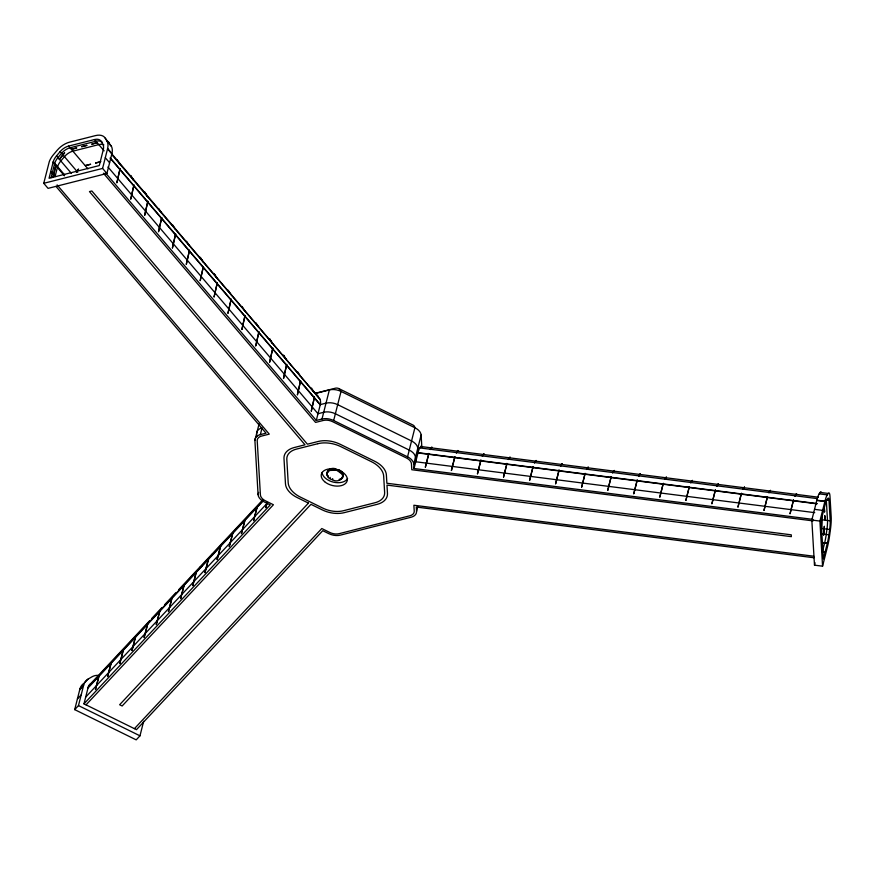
<?xml version="1.0" encoding="UTF-8"?>
<svg xmlns="http://www.w3.org/2000/svg" width="875" height="875" viewBox="0 0 875 875"><rect width="100%" height="100%" fill="white"/><g stroke="black" fill="none" stroke-linecap="round" stroke-linejoin="round"><path stroke-width="1.31" d="M342.836 477.061L342.322 474.316L337.334 470.586L337.608 469.503C348.195 471.953 340.812 484.892 332.413 479.697C322.864 477.848 327.786 465.183 336.241 469.098L335.967 470.181L329.47 470.488L326.9 473.222M326.834 474.119L327.184 472.139M821.209 531.114L821.581 528.467A10.194 1.542 -82.7 0 0 822.106 519.772L821.866 515.692M828.931 534.789L829.664 529.495A10.194 1.542 -82.7 0 0 830.2 520.8L828.997 500.402A10.194 1.542 -82.7 0 0 827.837 498.411L826.875 499.822A15.444 2.33 -82.7 0 0 825.202 504.273L821.1 520.428L823.375 558.95L827.455 542.773A15.794 2.384 -82.7 0 0 828.931 534.789L820.837 533.761M106.903 173.48L102.594 168.416L107.702 148.181A21.12 12.491 -40.4 0 0 107.319 141.717L105.197 138.119A16.155 9.548 -40.4 0 0 95.495 135.603L69.562 142.166A16.155 9.548 -40.4 0 0 57.17 150.27L52.927 155.323A18.495 10.938 -40.4 0 0 49.284 161.678L43.75 183.302L48.059 188.366L106.903 173.48L112.011 153.245A21.12 12.491 -40.4 0 0 111.639 146.781L105.197 138.119M813.017 519.4L414.028 468.519L413.777 464.144A11.9 7.383 14.2 0 0 407.553 456.827L333.67 420.514A11.9 7.383 14.2 0 0 322 419.016L316.291 420.47L320.348 404.359A15.925 9.417 -40.4 0 0 319.889 399.077L107.537 148.859M53.277 161.58L49.055 178.27L99.291 165.561L103.348 149.45A15.925 9.417 -40.4 0 0 102.889 144.178L101.084 141.258A10.959 6.486 -40.4 0 0 94.5 139.541L68.567 146.103A10.959 6.486 -40.4 0 0 60.156 151.605L56.525 155.903A13.3 7.864 -40.4 0 0 53.277 161.58L64.673 174.978M51.056 177.702L54.709 163.275A13.3 7.864 -40.4 0 1 57.969 157.588L61.589 153.3A10.959 6.486 -40.4 0 1 70 147.798L95.933 141.236A10.959 6.486 -40.4 0 1 102.517 142.942L101.084 141.258M52.795 177.516L55.934 165.102L53.397 176.608M143.664 721.23L139.978 735.82L136.194 739.856L74.703 709.625L79.92 688.997A16.231 12.053 43.1 0 1 84.186 683.2L87.959 679.175L91.93 676.834A16.789 12.469 43.1 0 1 98.175 675.347M74.703 709.625L78.477 705.589L83.694 684.961A16.231 12.053 43.1 0 1 87.959 679.175M417.692 506.92L416.555 511.416A11.9 7.383 14.2 0 1 411.097 517.234L340.408 535.117A11.9 7.383 14.2 0 1 328.738 533.63L322.766 530.698L136.467 729.663L83.978 703.85L88.2 687.17A11.047 8.203 43.1 0 1 91.098 683.233L149.789 620.561M98.908 675.959L95.452 689.609L99.159 675.686M111.07 662.966L107.614 676.616L111.322 662.703M123.233 649.983L119.777 663.633L123.484 649.709M135.395 636.989L131.939 650.639L135.647 636.716M147.558 623.995L144.102 637.645L147.809 623.733M159.72 611.002L156.264 624.652L159.972 610.739M171.883 598.019L168.427 611.669L172.134 597.745M184.045 585.025L180.6 598.675L184.297 584.752M196.208 572.031L192.763 585.681L196.459 571.769M208.381 559.048L204.925 572.698L208.633 558.775M220.544 546.055L217.087 559.705L220.795 545.781M83.978 703.85L270.277 504.886L264.305 501.955A11.9 7.383 14.2 0 1 258.081 494.648L254.898 440.442L258.913 424.583A11.9 7.383 14.2 0 1 258.913 423.927M232.706 533.061L229.25 546.711L232.958 532.798M254.898 440.442A11.9 7.383 14.2 0 1 260.345 434.623L262.052 427.875A11.9 7.383 14.2 0 0 256.605 433.694L256.769 436.406M244.869 520.067L241.412 533.717L245.12 519.805M258.081 494.648L258.65 492.395M257.031 507.084L253.575 520.734L257.283 506.811M266.995 502.775L265.738 507.741L267.247 502.512M322 419.016L329.361 389.933A11.9 7.383 14.2 0 1 341.031 391.42L414.903 427.744A11.9 7.383 14.2 0 1 421.127 435.061L421.838 447.147M333.67 420.514L341.031 391.42L338.964 388.642A3.609 2.242 14.2 0 0 335.42 388.194L314.967 393.367M327.217 472.391L327.491 471.308M327.764 471.647L328.038 470.564M327.009 475.037L327.108 473.036M328.519 471.002L328.792 469.919M327.425 475.967L327.283 473.955M329.47 470.488L329.744 469.405M328.07 476.864L328.344 475.781M330.586 470.105L330.859 469.022M331.833 469.886L332.106 468.803M329.941 478.483L330.214 477.4M333.178 469.82L333.452 468.738M334.567 469.919L334.841 468.836M332.413 479.697L332.686 478.614M338.625 471.133L338.898 470.05M339.806 471.8L340.08 470.717M340.834 472.577L341.108 471.483M339.161 480.178L339.434 479.084M341.677 473.419L341.95 472.336M340.277 479.795L342.256 477.553L341.983 478.636M341.228 479.281L341.502 478.198M342.322 474.316L342.595 473.233M342.738 475.245L343.011 474.162M342.53 477.892L343.12 475.967M342.912 476.164L343.186 475.081M407.553 456.827L414.903 427.744M413.777 464.144L421.127 435.061M414.028 468.519L418.119 452.364A15.444 2.33 -82.7 0 1 419.792 447.912L420.755 446.502A10.194 1.542 -82.7 0 1 421.619 446.567M820.159 492.417L828.242 493.445A15.378 2.319 -82.7 0 1 829.992 496.453L831.195 516.862A15.378 2.319 -82.7 0 1 830.386 529.977L829.511 536.309A20.978 3.172 -82.7 0 1 827.706 545.869L822.566 566.191L814.483 565.163L811.825 520.045L816.955 499.767A20.628 3.117 -82.7 0 1 819.011 494.123L820.159 492.417A15.378 2.319 -82.7 0 1 821.297 492.209M822.566 566.191L819.908 521.073L825.048 500.795A20.628 3.117 -82.7 0 1 827.094 495.152L828.242 493.445M814.483 565.163L815.084 562.789M59.227 159.163L64.662 152.72L59.511 159.502M76.223 171.795L78.553 169.039L76.508 172.134M79.92 688.997L83.694 684.961M79.712 689.817L83.486 685.792M151.648 618.57L161.897 607.622M164.686 604.647L175.864 592.703M178.664 589.717L262.489 500.183M199.587 567.558L202.092 565.961M211.75 554.564L214.255 552.967M77.405 698.928L81.178 694.903M88.2 687.17L263.32 500.15M87.992 688.002L263.113 500.97M85.684 697.113L267.323 503.125M86.034 704.867L273.416 504.744L265.387 500.795A9.538 5.906 14.2 0 1 260.411 494.944L257.217 440.737A9.538 5.906 14.2 0 1 261.581 436.067L269.259 434.131L57.105 184.909M134.422 728.656L321.803 528.533L329.82 532.47A9.538 5.906 14.2 0 0 339.172 533.663L409.861 515.78A9.538 5.906 14.2 0 0 414.236 511.12L413.886 505.236L813.838 556.237M43.75 183.302L102.594 168.416M315.328 393.488L329.361 389.933M260.345 434.623L266.055 433.18L56.022 186.452M819.186 493.85L827.269 494.878M420.755 446.502L818.398 497.208M419.792 447.912L817.436 498.619M828.997 500.402L826.306 500.052L827.498 520.461A10.194 1.542 -82.7 0 1 826.963 529.156L826.23 534.45A15.794 2.384 -82.7 0 1 824.764 542.423L822.38 551.862L825.081 552.202M816.856 500.172L824.939 501.2M816.769 500.5L824.862 501.528M817.031 503.552L418.042 452.67L417.78 448.284A11.9 7.383 14.2 0 0 411.556 440.978L337.684 404.655A11.9 7.383 14.2 0 0 326.003 403.167L320.294 404.611L110.261 157.894M417.966 452.955L816.955 503.836M814.527 509.348L822.62 510.377M814.723 512.652L415.734 461.77L415.483 457.395A11.9 7.383 14.2 0 0 409.259 450.089L335.377 413.766A11.9 7.383 14.2 0 0 323.706 412.278L317.997 413.722L107.964 167.005M822.106 519.772L830.2 520.8M811.825 520.045L819.908 521.073M813.105 520.898L411.797 469.733L411.447 463.848A9.538 5.906 14.2 0 0 406.47 457.986L332.587 421.662A9.538 5.906 14.2 0 0 323.236 420.47L315.558 422.417L103.403 173.195M821.581 528.467L829.664 529.495M821.986 542.402L827.378 543.08M821.92 542.697L827.312 543.386M813.925 557.747L416.292 507.041L416.555 511.416M335.967 470.181L337.334 470.586M338.964 388.642L412.847 424.966A3.609 2.242 14.2 0 1 414.728 427.175M78.477 705.589L139.978 735.82M107.056 141.137L111.377 146.202M107.625 148.52L111.934 153.584M117.108 159.688L119.809 164.073M158.769 208.633L161.47 213.008M172.659 224.941L175.361 229.316M186.55 241.259L189.252 245.634M228.2 290.194L230.912 294.569M242.091 306.502L244.792 310.877M255.981 322.82L258.683 327.195M297.642 371.755L300.344 376.13M311.522 388.062L314.223 392.448M111.628 154.438L319.889 399.077M94.5 139.541L104.125 150.861M110.195 158.189L320.228 404.906M105.295 157.719L109.616 162.783M105.372 172.703L316.291 420.47M68.567 146.103L87.938 168.864M60.156 151.605L77.755 172.288M56.525 155.903L71.477 173.458M53.069 162.411L64.466 175.809M50.761 171.522L55.07 176.586L57.586 166.644A13.3 7.864 -40.4 0 1 60.845 160.967L64.466 156.669A10.959 6.486 -40.4 0 1 72.877 151.167L98.809 144.605A10.959 6.486 -40.4 0 1 103.862 144.9M286.453 359.822L283.467 355.108L286.169 359.483M272.562 343.503L269.577 338.789L272.278 343.164M217.022 278.261L214.036 273.547L216.737 277.922M203.131 261.942L200.145 257.228L202.847 261.603M147.591 196.689L144.594 191.975L147.295 196.361M133.7 180.381L130.714 175.667L133.416 180.042M316.553 394.745A10.959 6.486 -40.4 0 1 318.084 396.167M347.594 478.527A13.322 8.258 14.2 0 1 333.375 482.125A13.322 8.258 14.2 0 1 322.077 472.391M417.703 507.172A11.9 7.383 14.2 0 1 416.916 508.266M107.242 141.094A16.155 9.548 -40.4 0 1 109.506 143.183M824.327 526.4L823.681 534.997L824.327 526.4M120.05 168.711L116.889 182.689L120.05 168.711M133.941 185.019L130.769 199.008L133.941 185.019M147.831 201.327L144.659 215.316L147.831 201.327M161.711 217.645L158.55 231.634L161.711 217.645M175.602 233.953L172.43 247.942L175.602 233.953M189.492 250.272L186.32 264.261L189.492 250.272M203.372 266.58L200.211 280.569L203.372 266.58M217.262 282.898L214.091 296.877L217.262 282.898M231.142 299.206L227.981 313.195L231.142 299.206M245.033 315.514L241.872 329.503L245.033 315.514M258.923 331.833L255.752 345.822L258.923 331.833M272.803 348.141L269.642 362.13L272.803 348.141M286.694 364.459L283.533 378.448L286.694 364.459M300.584 380.767L297.413 394.756L300.584 380.767M314.464 397.086L311.303 411.064L314.464 397.086M428.827 453.502L425.37 467.152L428.827 453.502M454.869 456.816L451.423 470.466L454.869 456.816M480.922 460.141L477.466 473.791L480.922 460.141M506.975 463.466L503.519 477.116L506.975 463.466M533.028 466.791L529.572 480.441L533.028 466.791M559.07 470.105L555.625 483.755L559.07 470.105M585.123 473.43L581.667 487.08L585.123 473.43M611.177 476.755L607.72 490.405L611.177 476.755M637.23 480.069L633.773 493.719L637.23 480.069M663.272 483.394L659.827 497.044L663.272 483.394M689.325 486.719L685.869 500.369L689.325 486.719M715.378 490.044L711.922 503.694L715.378 490.044M741.431 493.358L737.975 507.008L741.431 493.358M767.473 496.683L764.017 510.333L767.473 496.683M793.527 500.008L790.07 513.658L793.527 500.008M431.845 447.223L430.292 449.498L431.845 447.223M457.887 450.538L456.345 452.823L457.887 450.538M483.941 453.862L482.388 456.148L483.941 453.862M509.994 457.188L508.441 459.473L509.994 457.188M536.047 460.502L534.494 462.788L536.047 460.502M562.089 463.827L560.536 466.113L562.089 463.827M588.142 467.152L586.589 469.438L588.142 467.152M614.195 470.477L612.642 472.762L614.195 470.477M640.248 473.791L638.695 476.077L640.248 473.791M666.291 477.116L664.737 479.402L666.291 477.116M692.344 480.441L690.791 482.727L692.344 480.441M718.397 483.755L716.844 486.041L718.397 483.755M744.45 487.08L742.897 489.366L744.45 487.08M770.492 490.405L768.939 492.691L770.492 490.405M796.545 493.73L794.992 496.016L796.545 493.73M308.448 503.092L119.634 704.747L122.15 705.983L310.964 504.328L322.208 509.863A22.444 13.913 14.2 0 0 344.214 512.663L377.191 504.328A22.444 13.913 14.2 0 0 387.461 493.347L386.98 485.1L791.361 536.659L791.252 534.822L386.87 483.252L386.389 475.005A22.444 13.913 14.2 0 0 374.653 461.223L340.2 444.281A22.444 13.913 14.2 0 0 318.183 441.47L307.42 444.194L91.864 190.98L89.458 191.581L305.025 444.806L294.263 447.53A22.444 13.913 14.2 0 0 283.992 458.5L285.469 483.787A22.444 13.913 14.2 0 0 297.205 497.569L308.448 503.092M76.661 147.963L71.586 149.253L76.661 147.963M86.8 145.403L81.736 146.683L86.8 145.403M96.95 142.833L91.875 144.112L96.95 142.833M90.552 164.281L85.477 165.561L90.552 164.281M100.691 161.711L95.616 162.991L100.691 161.711M317.811 443.702L296.45 449.105A21.044 13.048 14.2 0 0 286.814 459.397L288.192 482.705A23.494 14.558 14.2 0 0 300.464 497.131L322.788 508.102A21.044 13.048 14.2 0 0 343.427 510.737L374.992 502.742A21.044 13.048 14.2 0 0 384.628 492.461L383.666 476.077A23.494 14.558 14.2 0 0 371.383 461.661L340.845 446.644A23.494 14.558 14.2 0 0 317.811 443.702M824.348 508.003L824.578 511.897L824.348 508.003M824.808 515.78L825.038 519.673L824.808 515.78M324.592 481.644A13.322 8.258 14.2 0 0 346.73 481.928A13.322 8.258 14.2 0 0 331.527 468.814A13.322 8.258 14.2 0 0 324.592 481.644"/></g></svg>
